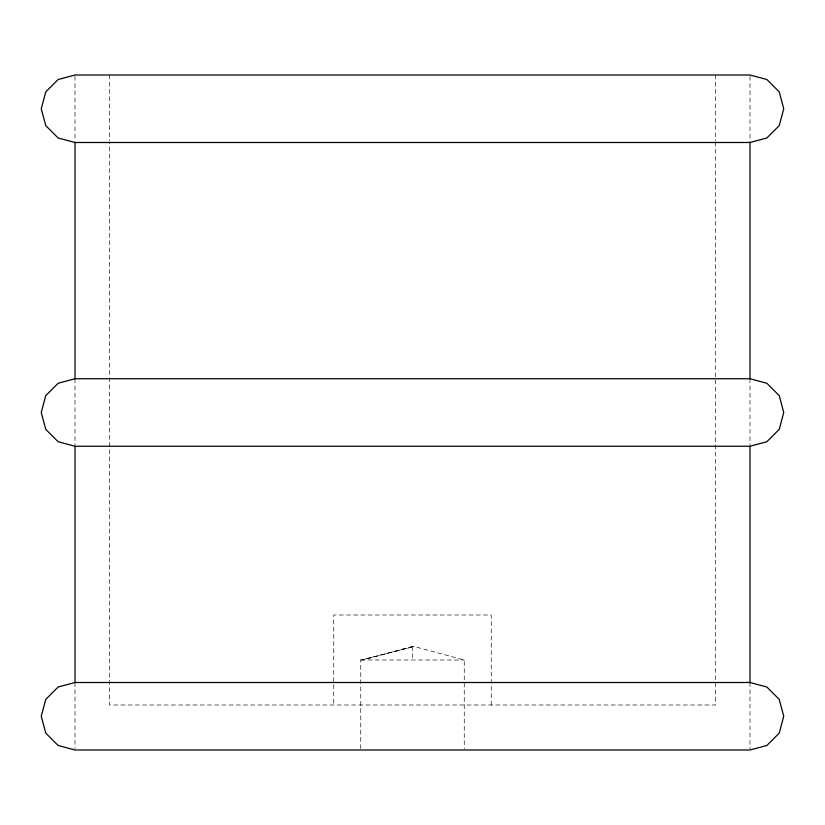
<?xml version="1.0" encoding="UTF-8"?>
<svg xmlns="http://www.w3.org/2000/svg" width="825" height="825" viewBox="0 0 825 825"><rect width="100%" height="100%" fill="white"/><g stroke="black" fill="none" stroke-linecap="round" stroke-linejoin="round"><path stroke-width="0.62" stroke-dasharray="4.12 3.09" d="M412.655 646.429L362.515 660L413.624 646.357L464.248 660L464.248 748.718M360.752 748.718L360.752 660L414.707 646.46M360.752 660L464.248 660M749.997 76.271L749.997 141.23M749.997 378.747L749.997 444.974M749.997 682.502L749.997 748.729M715.584 75.003L715.584 140.704M715.584 141.993L715.584 705.004L109.416 705.004L109.416 141.993M491.246 705.004L491.246 614.996L333.754 614.996L333.754 705.004M412.5 646.501L412.5 660M109.416 75.003L109.416 140.704M75.003 76.271L75.003 141.23M75.003 378.747L75.003 444.974M75.003 682.502L75.003 748.729"/><path stroke-width="1.24" d="M749.997 142.498L766.879 137.981L779.233 125.627L783.75 108.745L779.233 91.874L766.879 79.52L749.997 75.003L75.003 75.003L58.121 79.52L45.767 91.874L41.25 108.745L45.767 125.627L58.121 137.981L75.003 142.498L749.997 142.498L749.997 378.747L766.879 383.274L779.233 395.629L783.75 412.5L779.233 429.371L766.879 441.726L749.997 446.253L75.003 446.253L58.121 441.726L45.767 429.371L41.25 412.5L45.767 395.629L58.121 383.274L75.003 378.747L749.997 378.747M75.003 682.502L58.121 687.019L45.767 699.373L41.25 716.255L45.767 733.126L58.121 745.48L75.003 749.997L749.997 749.997L766.879 745.48L779.233 733.126L783.75 716.255L779.233 699.373L766.879 687.019L749.997 682.502L75.003 682.502L75.003 446.253M749.997 446.253L749.997 682.502M75.003 142.498L75.003 378.747"/></g></svg>
